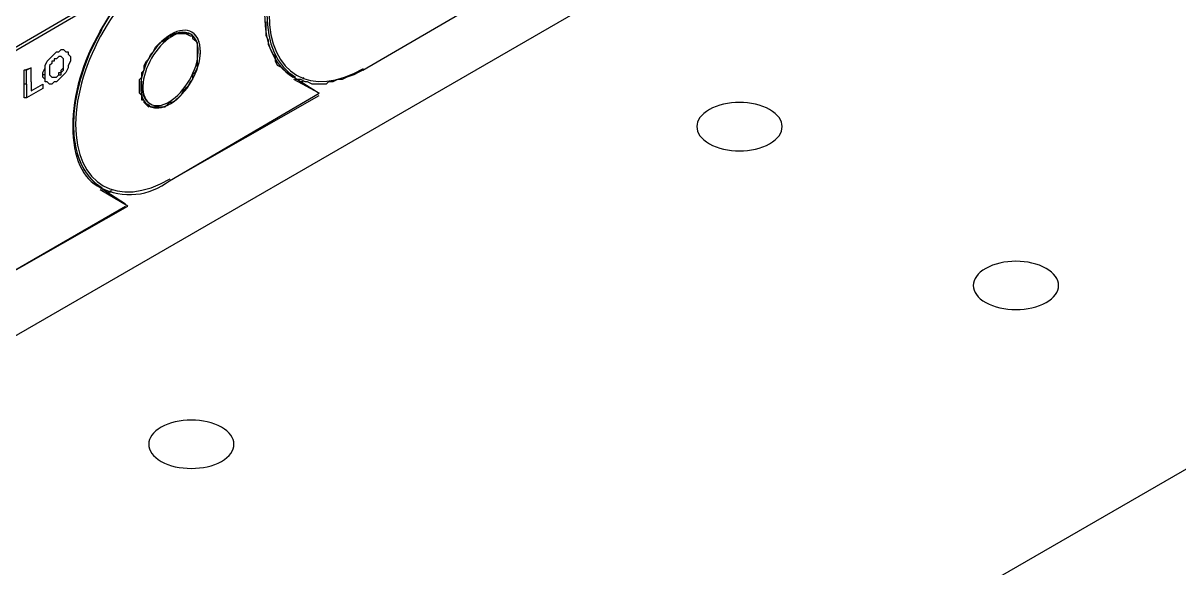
# Model space of a CAD drawing. Header units: millimetres. Extents: x 2758 to 41047, y 670 to 17125.
# Drawn here: x 35710.8 to 35919.8, y 7328.1 to 7426.8 of the extents above; entities that cross this region are included whole.
import ezdxf

# ---------------------------------------------------------------- set-up
doc = ezdxf.new("R2010")
doc.units = ezdxf.units.MM
doc.layers.add('PDF2_Geometría', color=7, linetype='Continuous')

# ---------------------------------------------------------------- blocks, each defined once
blk = doc.blocks.new('OH3A1-1$-$ASSY$$CENTER$TUB_-_v2$-$copia')
at = {"layer": 'PDF2_Geometría', "lineweight": -3}
for points in [[(15.89675, 7.89672), (19.6091, 10.03996), (19.6091, 9.9633)], [(17.39416, 9.05416), (16.5317, 8.55585)], [(16.79835, 8.89917), (16.86584, 8.86001), (16.85001, 8.85084), (16.85584, 8.84751), (16.91001, 8.87917), (16.90334, 8.88334), (16.91834, 8.89167)], [(16.97085, 8.84501), (16.96918, 8.84584), (16.96835, 8.84667), (16.96751, 8.84751), (16.96668, 8.84834), (16.96501, 8.84917), (16.96418, 8.85084), (16.96418, 8.85251), (16.96335, 8.85334), (16.96251, 8.85501), (16.96168, 8.85667), (16.96168, 8.85834), (16.96085, 8.86001), (16.96085, 8.86167), (16.96085, 8.86334), (16.96085, 8.86501)], [(16.99585, 8.84751), (17.05001, 8.87917), (17.04001, 8.88417)], [(16.91084, 8.87834), (16.85668, 8.84667)], [(16.90084, 8.86167), (16.91084, 8.87834)], [(16.91084, 8.87834), (16.90084, 8.86167)], [(16.99585, 8.84751), (17.05001, 8.87917)], [(16.90084, 8.86167), (16.90084, 8.86167)], [(16.91835, 8.83417), (16.91751, 8.83501), (16.91668, 8.83584), (16.91668, 8.83667), (16.91585, 8.83667), (16.91585, 8.83834), (16.91501, 8.83917), (16.91501, 8.84001), (16.91501, 8.84084), (16.91501, 8.84251), (16.91501, 8.84417), (16.91585, 8.84501), (16.91585, 8.84667), (16.91668, 8.84751), (16.91668, 8.84917), (16.91751, 8.85084), (16.91835, 8.85167), (16.91918, 8.85334), (16.92001, 8.85417), (16.92085, 8.85584), (16.92168, 8.85667), (16.92251, 8.85751), (16.92418, 8.85834), (16.92501, 8.85917), (16.92584, 8.86001), (16.92668, 8.86001), (16.92834, 8.86084), (16.92918, 8.86084), (16.93001, 8.86084), (16.93084, 8.86084), (16.93168, 8.86084), (16.93251, 8.86084), (16.93334, 8.86084)], [(16.93168, 8.86084), (16.93334, 8.86001)], [(16.93334, 8.86001), (16.93418, 8.86001), (16.93418, 8.85917), (16.93501, 8.85834), (16.93584, 8.85751), (16.93584, 8.85667), (16.93584, 8.85584), (16.93584, 8.85417), (16.93584, 8.85334), (16.93584, 8.85251), (16.93584, 8.85084), (16.93584, 8.85001), (16.93584, 8.84834), (16.93501, 8.84667), (16.93418, 8.84584), (16.93418, 8.84417), (16.93334, 8.84334), (16.93251, 8.84167), (16.93168, 8.84084), (16.93084, 8.84001), (16.93001, 8.83834), (16.92918, 8.83751), (16.92834, 8.83667), (16.92668, 8.83584), (16.92584, 8.83584), (16.92501, 8.83501), (16.92418, 8.83417), (16.92251, 8.83417), (16.92168, 8.83417), (16.92085, 8.83417), (16.92001, 8.83417), (16.91918, 8.83417), (16.91835, 8.83501)], [(16.88168, 8.84334), (16.88084, 8.84334), (16.88084, 8.84417), (16.88001, 8.84501), (16.88001, 8.84584), (16.88001, 8.84667), (16.88084, 8.84834), (16.88084, 8.84917), (16.88168, 8.85084), (16.88251, 8.85167), (16.88334, 8.85251), (16.88418, 8.85334), (16.88501, 8.85417), (16.88584, 8.85417), (16.88668, 8.85501), (16.88751, 8.85501), (16.88834, 8.85417)], [(16.88334, 8.84501), (16.88418, 8.84501), (16.88501, 8.84501), (16.88584, 8.84584), (16.88584, 8.84667), (16.88668, 8.84667), (16.88668, 8.84751), (16.88751, 8.84834), (16.88751, 8.84917), (16.88751, 8.85001), (16.88751, 8.85084), (16.88751, 8.85167), (16.88668, 8.85251)], [(16.88501, 8.85417), (16.88501, 8.85417)], [(16.88834, 8.85417), (16.88834, 8.85417)], [(16.87584, 8.84334), (16.87584, 8.84834), (16.87418, 8.84751), (16.87334, 8.84751)], [(16.87335, 8.83751), (16.87335, 8.84251), (16.87335, 8.84751), (16.87585, 8.84834)], [(16.99501, 8.84834), (16.99501, 8.84834)], [(16.87418, 8.84251), (16.87418, 8.84751)], [(16.88085, 8.84584), (16.88001, 8.84584)], [(16.92585, 8.80751), (16.98001, 8.83917), (16.97084, 8.84417)], [(16.97085, 8.84501), (16.96835, 8.84667)], [(16.97001, 8.84417), (16.97001, 8.84417)], [(16.99584, 8.84751), (16.99418, 8.84667), (16.99251, 8.84584), (16.99001, 8.84501), (16.98834, 8.84417), (16.98668, 8.84417), (16.98501, 8.84334), (16.98335, 8.84334), (16.98251, 8.84251), (16.98085, 8.84251), (16.97918, 8.84251), (16.97751, 8.84251), (16.97585, 8.84334), (16.97501, 8.84334), (16.97335, 8.84417), (16.97168, 8.84417), (16.97085, 8.84501)], [(16.97085, 8.84501), (16.98001, 8.83917)], [(16.97334, 8.84417), (16.97334, 8.84417)], [(16.87418, 8.84251), (16.87334, 8.84251)], [(16.87418, 8.84251), (16.87418, 8.83751), (16.87334, 8.83751)], [(16.88001, 8.84251), (16.88001, 8.84084), (16.87418, 8.83751)], [(16.87584, 8.84334), (16.87584, 8.84001), (16.88001, 8.84251)], [(16.87584, 8.84001), (16.88001, 8.84251)], [(16.88168, 8.84334), (16.88168, 8.84334)], [(16.97334, 8.84334), (16.97418, 8.84334)], [(16.97334, 8.84334), (16.97334, 8.84334)], [(16.97418, 8.84334), (16.97335, 8.84334)], [(16.97418, 8.84334), (16.97418, 8.84334)], [(16.91668, 8.83584), (16.91835, 8.83501)], [(16.92585, 8.80751), (16.98001, 8.83834)], [(16.98001, 8.83917), (16.98001, 8.83917)], [(16.98001, 8.83917), (16.98001, 8.83917)], [(16.90084, 8.80501), (16.89835, 8.80667)], [(16.92585, 8.80751), (16.92585, 8.80751)], [(16.85668, 8.76751), (16.91084, 8.79834), (16.90084, 8.80417)], [(16.90084, 8.80501), (16.91001, 8.79917)], [(16.90084, 8.80417), (16.90084, 8.80417)], [(16.90335, 8.80334), (16.90418, 8.80334)], [(16.90418, 8.80334), (16.90418, 8.80334)], [(16.90418, 8.80334), (16.90418, 8.80334)], [(16.90501, 8.80334), (16.90418, 8.80334)], [(16.90418, 8.80334), (16.90418, 8.80334)], [(16.85668, 8.76751), (16.91001, 8.79834)], [(16.91001, 8.79917), (16.91001, 8.79917)], [(16.91001, 8.79917), (16.91001, 8.79917)]]:
    blk.add_lwpolyline(points, dxfattribs=at)
for points in [[(16.88501, 8.84334), (16.88418, 8.84334), (16.88334, 8.84251), (16.88251, 8.84251), (16.88168, 8.84334), (16.88084, 8.84334), (16.88084, 8.84417), (16.88084, 8.84501), (16.88084, 8.84584), (16.88084, 8.84667), (16.88084, 8.84834), (16.88084, 8.84917), (16.88168, 8.85084), (16.88251, 8.85167), (16.88334, 8.85251), (16.88418, 8.85334), (16.88501, 8.85417), (16.88584, 8.85417), (16.88668, 8.85501), (16.88751, 8.85501), (16.88834, 8.85417), (16.88918, 8.85417), (16.88918, 8.85334), (16.89001, 8.85251), (16.89001, 8.85167), (16.89001, 8.85084), (16.88918, 8.84917), (16.88918, 8.84834), (16.88834, 8.84667), (16.88751, 8.84584), (16.88668, 8.84501), (16.88584, 8.84417)], [(16.88251, 8.84751), (16.88251, 8.84667), (16.88251, 8.84584), (16.88335, 8.84501), (16.88418, 8.84501), (16.88501, 8.84501), (16.88585, 8.84584), (16.88668, 8.84584), (16.88668, 8.84667), (16.88751, 8.84751), (16.88751, 8.84834), (16.88751, 8.84917), (16.88751, 8.85001), (16.88751, 8.85084), (16.88751, 8.85167), (16.88668, 8.85251), (16.88585, 8.85251), (16.88501, 8.85167), (16.88418, 8.85167), (16.88418, 8.85084), (16.88335, 8.85084), (16.88335, 8.85001), (16.88251, 8.84917), (16.88251, 8.84834)]]:
    blk.add_lwpolyline(points, close=True, dxfattribs=at)
blk.add_arc((16.91139, 8.82576), 0.02328, 243.0598, 308.3614, dxfattribs=at)
blk.add_ellipse((16.91623, 8.84274), major_axis=(0.01471, 0.03801), ratio=0.54409, start_param=1.269283, end_param=3.108825, dxfattribs=at)
for points in [[(16.97136, 8.90229), (16.95767, 8.87858), (16.95772, 8.85292), (16.97147, 8.84498)], [(16.9264, 8.88764), (16.90744, 8.87661), (16.89201, 8.84988), (16.89193, 8.82794)], [(16.96055, 8.87285), (16.95924, 8.85969), (16.96297, 8.84941), (16.97064, 8.84498)], [(16.96193, 8.86794), (16.96185, 8.846), (16.97716, 8.83717), (16.99612, 8.8482)], [(16.90136, 8.86229), (16.88767, 8.83858), (16.88772, 8.81292), (16.90147, 8.80498)], [(16.92635, 8.86046), (16.92038, 8.85695), (16.9155, 8.8485), (16.91545, 8.84158)], [(16.93355, 8.86055), (16.93124, 8.86189), (16.92803, 8.86139), (16.92485, 8.85919)], [(16.93707, 8.85427), (16.93712, 8.86119), (16.93232, 8.86396), (16.92635, 8.86046)], [(16.93626, 8.85405), (16.93643, 8.86053), (16.93209, 8.86304), (16.92657, 8.85965)], [(16.93696, 8.8525), (16.93745, 8.85666), (16.93634, 8.8599), (16.93397, 8.86127)], [(16.92657, 8.85965), (16.92105, 8.85627), (16.91643, 8.84827), (16.91626, 8.84179)], [(16.92595, 8.83619), (16.93148, 8.83958), (16.93609, 8.84758), (16.93626, 8.85405)], [(16.92617, 8.83539), (16.93214, 8.83889), (16.93702, 8.84735), (16.93707, 8.85427)], [(16.97404, 8.8438), (16.97411, 8.84387), (16.97415, 8.84393), (16.97415, 8.844)], [(16.97446, 8.84437), (16.97451, 8.84462), (16.97448, 8.84478), (16.97439, 8.84484)], [(16.91545, 8.84158), (16.9154, 8.83465), (16.9202, 8.83188), (16.92617, 8.83539)], [(16.9158, 8.84351), (16.91549, 8.83966), (16.91666, 8.83663), (16.91897, 8.83529)], [(16.91626, 8.84179), (16.91609, 8.83531), (16.92043, 8.83281), (16.92595, 8.83619)], [(16.91855, 8.83457), (16.92093, 8.8332), (16.92429, 8.83387), (16.92765, 8.83637)], [(17.143, 8.83328), (17.13697, 8.83669), (17.12721, 8.83669), (17.12119, 8.83328)], [(16.89138, 8.83285), (16.89008, 8.81969), (16.8938, 8.80941), (16.90147, 8.80498)], [(17.12119, 8.83328), (17.11517, 8.82986), (17.11517, 8.82432), (17.12119, 8.8209)], [(17.143, 8.8209), (17.14902, 8.82432), (17.14902, 8.82986), (17.143, 8.83328)], [(16.89193, 8.82794), (16.89185, 8.806), (16.90716, 8.79717), (16.92612, 8.8082)], [(17.12119, 8.8209), (17.12721, 8.81749), (17.13697, 8.81749), (17.143, 8.8209)], [(16.90446, 8.80354), (16.90451, 8.80378), (16.90448, 8.80395), (16.90439, 8.80401)], [(16.90487, 8.8038), (16.90495, 8.80387), (16.90498, 8.80393), (16.90498, 8.804)], [(17.243, 8.77578), (17.23698, 8.77919), (17.22722, 8.77919), (17.22119, 8.77578)], [(17.22119, 8.77578), (17.21517, 8.77236), (17.21517, 8.76682), (17.22119, 8.7634)], [(17.243, 8.7634), (17.24902, 8.76682), (17.24902, 8.77236), (17.243, 8.77578)], [(17.22119, 8.7634), (17.22722, 8.75999), (17.23698, 8.75999), (17.243, 8.7634)], [(16.92286, 8.71828), (16.91684, 8.71486), (16.91684, 8.70932), (16.92286, 8.7059)], [(16.94466, 8.71828), (16.93864, 8.72169), (16.92888, 8.72169), (16.92286, 8.71828)], [(16.94466, 8.7059), (16.95068, 8.70932), (16.95068, 8.71486), (16.94466, 8.71828)], [(16.92286, 8.7059), (16.92888, 8.70249), (16.93864, 8.70249), (16.94466, 8.7059)]]:
    blk.add_open_spline(points, degree=3, dxfattribs=at)

msp = doc.modelspace()

# ---------------------------------------------------------------- block references
at = {"xscale": 500, "yscale": 500, "zscale": 500}
msp.add_blockref('OH3A1-1$-$ASSY$$CENTER$TUB_-_v2$-$copia', (27274.29, 2994.47), dxfattribs=at)

doc.saveas('drawing.dxf')
